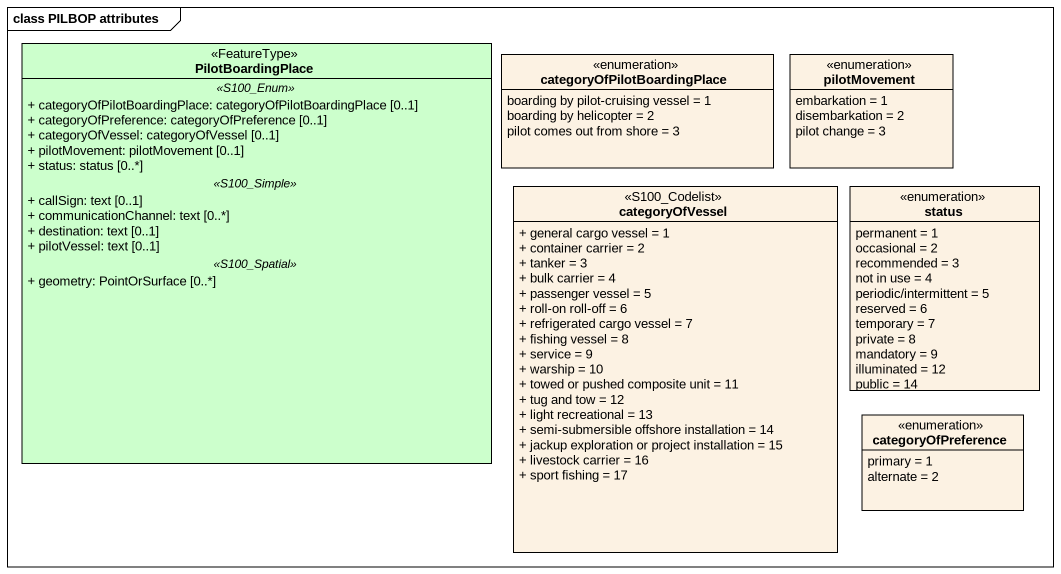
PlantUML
@startuml
mainframe class PILBOP attributes
hide circle
hide empty members
skinparam classAttributeIconSize 0
class PilotBoardingPlace <<FeatureType>> #CCFFCC {
  .. <<S100_Enum>> ..
  + categoryOfPilotBoardingPlace: categoryOfPilotBoardingPlace [0..1]
  + categoryOfPreference: categoryOfPreference [0..1]
  + categoryOfVessel: categoryOfVessel [0..1]
  + pilotMovement: pilotMovement [0..1]
  + status: status [0..*]
  .. <<S100_Simple>> ..
  + callSign: text [0..1]
  + communicationChannel: text [0..*]
  + destination: text [0..1]
  + pilotVessel: text [0..1]
  .. <<S100_Spatial>> ..
  + geometry: PointOrSurface [0..*]
}
enum categoryOfPilotBoardingPlace #FCF2E3 {
  boarding by pilot-cruising vessel = 1
  boarding by helicopter = 2
  pilot comes out from shore = 3
}
enum pilotMovement #FCF2E3 {
  embarkation = 1
  disembarkation = 2
  pilot change = 3
}
class categoryOfVessel <<S100_Codelist>> #FCF2E3 {
  + general cargo vessel = 1
  + container carrier = 2
  + tanker = 3
  + bulk carrier = 4
  + passenger vessel = 5
  + roll-on roll-off = 6
  + refrigerated cargo vessel = 7
  + fishing vessel = 8
  + service = 9
  + warship = 10
  + towed or pushed composite unit = 11
  + tug and tow = 12
  + light recreational = 13
  + semi-submersible offshore installation = 14
  + jackup exploration or project installation = 15
  + livestock carrier = 16
  + sport fishing = 17
}
enum status #FCF2E3 {
  permanent = 1
  occasional = 2
  recommended = 3
  not in use = 4
  periodic/intermittent = 5
  reserved = 6
  temporary = 7
  private = 8
  mandatory = 9
  illuminated = 12
  public = 14
}
enum categoryOfPreference #FCF2E3 {
  primary = 1
  alternate = 2
}
@enduml
